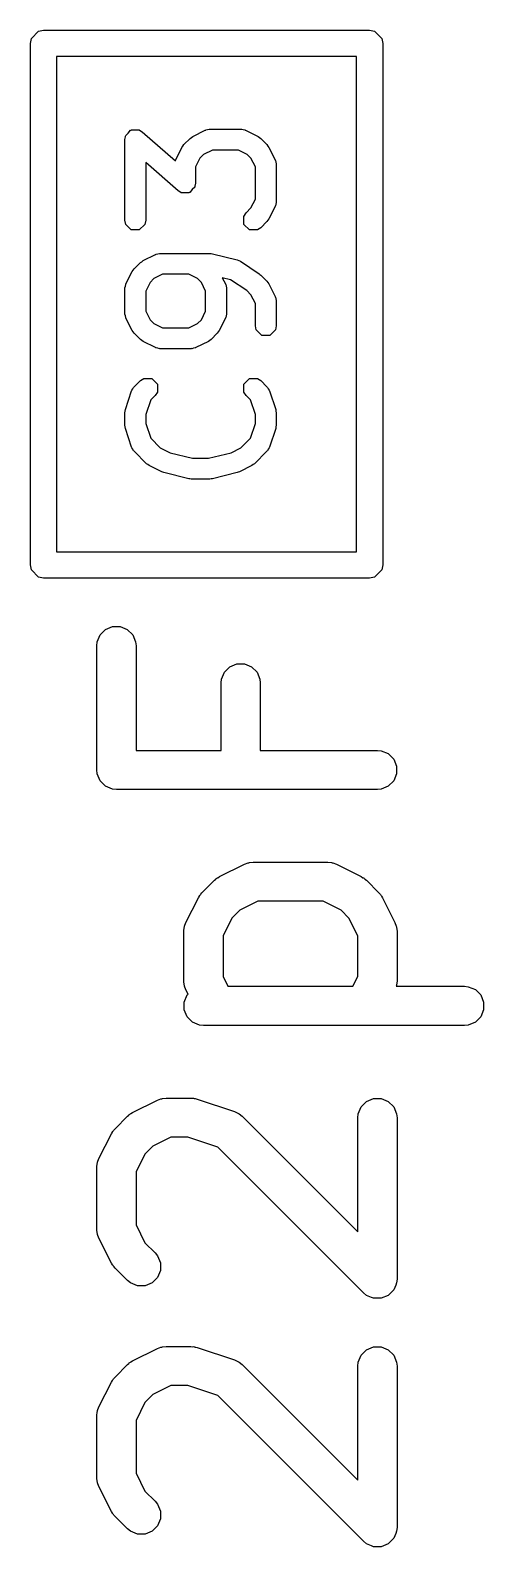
# Model space of a CAD drawing. Extents: x 1.56 to 6.49, y -4.6 to -1.37.
# Drawn here: x 2.8238 to 2.8922, y -3.5576 to -3.3287 of the extents above; entities that cross this region are included whole.
import ezdxf

# ---------------------------------------------------------------- set-up
doc = ezdxf.new("R2010")
doc.units = 0
doc.header["$MEASUREMENT"] = 0
doc.layers.add('BLACK', color=7, linetype='CONTINUOUS')

msp = doc.modelspace()

# ---------------------------------------------------------------- linework, layer by layer
at = {"layer": 'BLACK', "linetype": 'CONTINUOUS'}
for p, q in [((2.82382, -3.33071), (2.82397, -3.32996)), ((2.82397, -3.32996), (2.82503, -3.32889)), ((2.82503, -3.32889), (2.82579, -3.32874)), ((2.82579, -3.32874), (2.875, -3.32874)), ((2.875, -3.32874), (2.87575, -3.32889)), ((2.87575, -3.32889), (2.87682, -3.32996)), ((2.87682, -3.32996), (2.87697, -3.33071)), ((2.82382, -3.40945), (2.82382, -3.33071)), ((2.82776, -3.33268), (2.82776, -3.40748)), ((2.87303, -3.33268), (2.82776, -3.33268)), ((2.87303, -3.40748), (2.87303, -3.33268)), ((2.87697, -3.33071), (2.87697, -3.40945)), ((2.83859, -3.34424), (2.83895, -3.34383)), ((2.83895, -3.34383), (2.83901, -3.34382)), ((2.83901, -3.34382), (2.83905, -3.34378)), ((2.83905, -3.34378), (2.8396, -3.34378)), ((2.8396, -3.34378), (2.84016, -3.34375)), ((2.84016, -3.34375), (2.84022, -3.34378)), ((2.84022, -3.34378), (2.84025, -3.34378)), ((2.84025, -3.34378), (2.8403, -3.34383)), ((2.8403, -3.34383), (2.84069, -3.34405)), ((2.84069, -3.34405), (2.84569, -3.34843)), ((2.84832, -3.34477), (2.8502, -3.34383)), ((2.8502, -3.34383), (2.85027, -3.34381)), ((2.85027, -3.34381), (2.8503, -3.34378)), ((2.8503, -3.34378), (2.85054, -3.34373)), ((2.85054, -3.34373), (2.85079, -3.34367)), ((2.85079, -3.34367), (2.85082, -3.34368)), ((2.85082, -3.34368), (2.8509, -3.34366)), ((2.8509, -3.34366), (2.85559, -3.34366)), ((2.85559, -3.34366), (2.85566, -3.34368)), ((2.85566, -3.34368), (2.8557, -3.34367)), ((2.8557, -3.34367), (2.85594, -3.34373)), ((2.85594, -3.34373), (2.85619, -3.34378)), ((2.85619, -3.34378), (2.85622, -3.34381)), ((2.85622, -3.34381), (2.85629, -3.34383)), ((2.85629, -3.34383), (2.85817, -3.34477)), ((2.83808, -3.34524), (2.83816, -3.3448)), ((2.83808, -3.35742), (2.83808, -3.34524)), ((2.83816, -3.34473), (2.83818, -3.34471)), ((2.83816, -3.3448), (2.83816, -3.34473)), ((2.83818, -3.34471), (2.8382, -3.34464)), ((2.8382, -3.34464), (2.83859, -3.34424)), ((2.84574, -3.34828), (2.84668, -3.34641)), ((2.84668, -3.34641), (2.84683, -3.34621)), ((2.84683, -3.34621), (2.84697, -3.346)), ((2.84697, -3.346), (2.84791, -3.34506)), ((2.84791, -3.34506), (2.84812, -3.34492)), ((2.84812, -3.34492), (2.84832, -3.34477)), ((2.85817, -3.34477), (2.85837, -3.34492)), ((2.85837, -3.34492), (2.85858, -3.34506)), ((2.85858, -3.34506), (2.85951, -3.346)), ((2.85951, -3.346), (2.85965, -3.34621)), ((2.85965, -3.34621), (2.85981, -3.34641)), ((2.85981, -3.34641), (2.86075, -3.34828)), ((2.84611, -3.35298), (2.84123, -3.34871)), ((2.84123, -3.34871), (2.84123, -3.35742)), ((2.84569, -3.34843), (2.8457, -3.34838)), ((2.8457, -3.34838), (2.84572, -3.34836)), ((2.84572, -3.34836), (2.84574, -3.34828)), ((2.84938, -3.34805), (2.84873, -3.34936)), ((2.84996, -3.34747), (2.84938, -3.34805)), ((2.85127, -3.34681), (2.84996, -3.34747)), ((2.85522, -3.34681), (2.85127, -3.34681)), ((2.85653, -3.34747), (2.85522, -3.34681)), ((2.8571, -3.34805), (2.85653, -3.34747)), ((2.85776, -3.34936), (2.8571, -3.34805)), ((2.86075, -3.34828), (2.86077, -3.34836)), ((2.86077, -3.34836), (2.86079, -3.34838)), ((2.86079, -3.34838), (2.86084, -3.34863)), ((2.86084, -3.34863), (2.86091, -3.34888)), ((2.84873, -3.34936), (2.84873, -3.3518)), ((2.85776, -3.35424), (2.85776, -3.34936)), ((2.86091, -3.34888), (2.8609, -3.34891)), ((2.8609, -3.34891), (2.86091, -3.34899)), ((2.86091, -3.34899), (2.86091, -3.35461)), ((2.8465, -3.35321), (2.84611, -3.35298)), ((2.84655, -3.35325), (2.8465, -3.35321)), ((2.84658, -3.35325), (2.84655, -3.35325)), ((2.84665, -3.35329), (2.84658, -3.35325)), ((2.8472, -3.35325), (2.84665, -3.35329)), ((2.84775, -3.35325), (2.8472, -3.35325)), ((2.84779, -3.35322), (2.84775, -3.35325)), ((2.84785, -3.35321), (2.84779, -3.35322)), ((2.84821, -3.35279), (2.84785, -3.35321)), ((2.84861, -3.3524), (2.84821, -3.35279)), ((2.84862, -3.35233), (2.84861, -3.3524)), ((2.84864, -3.3523), (2.84862, -3.35233)), ((2.84873, -3.3518), (2.84864, -3.35224)), ((2.84864, -3.35224), (2.84864, -3.3523)), ((2.85635, -3.35631), (2.8571, -3.35555)), ((2.8571, -3.35555), (2.85776, -3.35424)), ((2.86075, -3.35532), (2.85981, -3.35719)), ((2.86077, -3.35524), (2.86075, -3.35532)), ((2.86079, -3.35521), (2.86077, -3.35524)), ((2.86084, -3.35497), (2.86079, -3.35521)), ((2.86091, -3.35472), (2.86084, -3.35497)), ((2.86091, -3.35461), (2.8609, -3.35469)), ((2.8609, -3.35469), (2.86091, -3.35472)), ((2.8382, -3.35803), (2.83808, -3.35742)), ((2.84123, -3.35742), (2.84111, -3.35803)), ((2.85601, -3.35682), (2.85635, -3.35631)), ((2.85601, -3.35803), (2.85601, -3.35682)), ((2.85951, -3.3576), (2.85858, -3.35854)), ((2.85965, -3.35739), (2.85951, -3.3576)), ((2.85981, -3.35719), (2.85965, -3.35739)), ((2.83905, -3.35888), (2.8382, -3.35803)), ((2.84025, -3.35888), (2.83905, -3.35888)), ((2.84111, -3.35803), (2.84025, -3.35888)), ((2.85686, -3.35888), (2.85601, -3.35803)), ((2.85806, -3.35888), (2.85686, -3.35888)), ((2.85858, -3.35854), (2.85806, -3.35888)), ((2.8428, -3.36253), (2.84305, -3.36248)), ((2.84305, -3.36248), (2.84329, -3.36241)), ((2.84329, -3.36241), (2.84332, -3.36243)), ((2.84332, -3.36243), (2.8434, -3.36241)), ((2.8434, -3.36241), (2.8509, -3.36241)), ((2.8509, -3.36241), (2.85109, -3.36245)), ((2.85109, -3.36245), (2.85128, -3.36246)), ((2.85128, -3.36246), (2.85503, -3.3634)), ((2.83934, -3.36496), (2.83948, -3.36475)), ((2.83948, -3.36475), (2.84041, -3.36381)), ((2.84041, -3.36381), (2.84062, -3.36367)), ((2.84062, -3.36367), (2.84082, -3.36351)), ((2.84082, -3.36351), (2.8427, -3.36258)), ((2.8427, -3.36258), (2.84277, -3.36256)), ((2.84277, -3.36256), (2.8428, -3.36253)), ((2.85503, -3.3634), (2.85527, -3.36351)), ((2.85527, -3.36351), (2.85552, -3.36361)), ((2.85552, -3.36361), (2.85834, -3.36549)), ((2.83822, -3.36711), (2.83824, -3.36703)), ((2.83824, -3.36703), (2.83918, -3.36516)), ((2.83918, -3.36516), (2.83934, -3.36496)), ((2.84188, -3.36679), (2.84123, -3.36811)), ((2.84246, -3.36622), (2.84188, -3.36679)), ((2.84377, -3.36556), (2.84246, -3.36622)), ((2.84772, -3.36556), (2.84377, -3.36556)), ((2.84903, -3.36622), (2.84772, -3.36556)), ((2.84961, -3.36679), (2.84903, -3.36622)), ((2.85026, -3.36811), (2.84961, -3.36679)), ((2.854, -3.36638), (2.85277, -3.36608)), ((2.85277, -3.36608), (2.85325, -3.36703)), ((2.85325, -3.36703), (2.85327, -3.36711)), ((2.85646, -3.36802), (2.854, -3.36638)), ((2.85834, -3.36549), (2.85845, -3.3656)), ((2.85845, -3.3656), (2.85858, -3.36568)), ((2.85858, -3.36568), (2.85951, -3.36662)), ((2.85951, -3.36662), (2.85965, -3.36683)), ((2.85965, -3.36683), (2.85981, -3.36703)), ((2.85981, -3.36703), (2.86075, -3.36891)), ((2.83808, -3.36762), (2.83815, -3.36738)), ((2.83809, -3.36766), (2.83808, -3.36762)), ((2.83808, -3.36774), (2.83809, -3.36766)), ((2.83808, -3.37148), (2.83808, -3.36774)), ((2.83815, -3.36738), (2.8382, -3.36713)), ((2.8382, -3.36713), (2.83822, -3.36711)), ((2.84123, -3.36811), (2.84123, -3.37111)), ((2.85026, -3.37111), (2.85026, -3.36811)), ((2.85327, -3.36711), (2.85329, -3.36713)), ((2.85329, -3.36713), (2.85334, -3.36738)), ((2.85334, -3.36738), (2.85341, -3.36762)), ((2.85341, -3.36762), (2.8534, -3.36766)), ((2.8534, -3.36766), (2.85341, -3.36774)), ((2.85341, -3.36774), (2.85341, -3.37148)), ((2.8571, -3.36867), (2.85646, -3.36802)), ((2.85776, -3.36998), (2.8571, -3.36867)), ((2.86075, -3.36891), (2.86077, -3.36898)), ((2.86077, -3.36898), (2.86079, -3.36901)), ((2.86079, -3.36901), (2.86084, -3.36925)), ((2.86084, -3.36925), (2.86091, -3.3695)), ((2.83809, -3.37156), (2.83808, -3.37148)), ((2.83808, -3.3716), (2.83809, -3.37156)), ((2.83815, -3.37184), (2.83808, -3.3716)), ((2.84123, -3.37111), (2.84188, -3.37243)), ((2.84961, -3.37243), (2.85026, -3.37111)), ((2.85341, -3.3716), (2.85334, -3.37184)), ((2.85341, -3.37148), (2.8534, -3.37156)), ((2.8534, -3.37156), (2.85341, -3.3716)), ((2.85776, -3.37336), (2.85776, -3.36998)), ((2.86091, -3.3695), (2.8609, -3.36953)), ((2.8609, -3.36953), (2.86091, -3.36961)), ((2.86091, -3.36961), (2.86091, -3.37336)), ((2.8382, -3.37209), (2.83815, -3.37184)), ((2.83822, -3.37211), (2.8382, -3.37209)), ((2.83824, -3.37219), (2.83822, -3.37211)), ((2.83918, -3.37406), (2.83824, -3.37219)), ((2.84188, -3.37243), (2.84246, -3.373)), ((2.84246, -3.373), (2.84377, -3.37366)), ((2.84377, -3.37366), (2.84772, -3.37366)), ((2.84772, -3.37366), (2.84903, -3.373)), ((2.84903, -3.373), (2.84961, -3.37243)), ((2.85325, -3.37219), (2.85231, -3.37406)), ((2.85327, -3.37211), (2.85325, -3.37219)), ((2.85329, -3.37209), (2.85327, -3.37211)), ((2.85334, -3.37184), (2.85329, -3.37209)), ((2.85788, -3.37396), (2.85776, -3.37336)), ((2.85873, -3.37481), (2.85788, -3.37396)), ((2.86079, -3.37396), (2.85994, -3.37481)), ((2.86091, -3.37336), (2.86079, -3.37396)), ((2.83934, -3.37426), (2.83918, -3.37406)), ((2.83948, -3.37447), (2.83934, -3.37426)), ((2.84041, -3.37541), (2.83948, -3.37447)), ((2.84062, -3.37555), (2.84041, -3.37541)), ((2.84082, -3.37571), (2.84062, -3.37555)), ((2.8427, -3.37664), (2.84082, -3.37571)), ((2.85067, -3.37571), (2.84879, -3.37664)), ((2.85087, -3.37555), (2.85067, -3.37571)), ((2.85108, -3.37541), (2.85087, -3.37555)), ((2.85201, -3.37447), (2.85108, -3.37541)), ((2.85215, -3.37426), (2.85201, -3.37447)), ((2.85231, -3.37406), (2.85215, -3.37426)), ((2.85994, -3.37481), (2.85873, -3.37481)), ((2.84277, -3.37666), (2.8427, -3.37664)), ((2.8428, -3.37669), (2.84277, -3.37666)), ((2.84305, -3.37674), (2.8428, -3.37669)), ((2.84329, -3.37681), (2.84305, -3.37674)), ((2.84332, -3.37679), (2.84329, -3.37681)), ((2.8434, -3.37681), (2.84332, -3.37679)), ((2.84809, -3.37681), (2.8434, -3.37681)), ((2.84817, -3.37679), (2.84809, -3.37681)), ((2.8482, -3.37681), (2.84817, -3.37679)), ((2.84844, -3.37674), (2.8482, -3.37681)), ((2.84869, -3.37669), (2.84844, -3.37674)), ((2.84872, -3.37666), (2.84869, -3.37669)), ((2.84879, -3.37664), (2.84872, -3.37666)), ((2.83909, -3.38317), (2.83913, -3.3831)), ((2.83913, -3.38307), (2.83927, -3.38286)), ((2.83913, -3.3831), (2.83913, -3.38307)), ((2.83927, -3.38286), (2.8394, -3.38264)), ((2.8394, -3.38264), (2.83943, -3.38262)), ((2.83943, -3.38262), (2.83948, -3.38256)), ((2.83948, -3.38256), (2.84041, -3.38162)), ((2.84041, -3.38162), (2.84092, -3.38128)), ((2.84092, -3.38128), (2.84213, -3.38128)), ((2.84213, -3.38128), (2.84298, -3.38213)), ((2.84298, -3.38213), (2.84298, -3.38334)), ((2.85601, -3.38213), (2.85686, -3.38128)), ((2.85601, -3.38334), (2.85601, -3.38213)), ((2.85686, -3.38128), (2.85806, -3.38128)), ((2.85806, -3.38128), (2.85858, -3.38162)), ((2.85858, -3.38162), (2.85951, -3.38256)), ((2.85951, -3.38256), (2.85956, -3.38262)), ((2.85956, -3.38262), (2.85959, -3.38264)), ((2.85959, -3.38264), (2.85971, -3.38286)), ((2.85971, -3.38286), (2.85985, -3.38307)), ((2.85985, -3.38307), (2.85985, -3.3831)), ((2.85985, -3.3831), (2.85989, -3.38317)), ((2.83816, -3.38598), (2.83909, -3.38317)), ((2.84197, -3.38452), (2.84123, -3.38674)), ((2.84264, -3.38385), (2.84197, -3.38452)), ((2.84298, -3.38334), (2.84264, -3.38385)), ((2.85635, -3.38385), (2.85601, -3.38334)), ((2.85702, -3.38452), (2.85635, -3.38385)), ((2.85776, -3.38674), (2.85702, -3.38452)), ((2.85989, -3.38317), (2.86083, -3.38598)), ((2.83808, -3.38648), (2.83813, -3.38624)), ((2.83808, -3.38836), (2.83808, -3.38648)), ((2.83813, -3.38624), (2.83816, -3.38598)), ((2.84123, -3.38674), (2.84123, -3.3881)), ((2.85776, -3.3881), (2.85776, -3.38674)), ((2.86083, -3.38598), (2.86086, -3.38624)), ((2.86086, -3.38624), (2.86091, -3.38648)), ((2.86091, -3.38648), (2.86091, -3.38836)), ((2.83813, -3.38861), (2.83808, -3.38836)), ((2.83816, -3.38886), (2.83813, -3.38861)), ((2.83909, -3.39167), (2.83816, -3.38886)), ((2.84123, -3.3881), (2.84197, -3.39032)), ((2.85702, -3.39032), (2.85776, -3.3881)), ((2.86083, -3.38886), (2.85989, -3.39167)), ((2.86086, -3.38861), (2.86083, -3.38886)), ((2.86091, -3.38836), (2.86086, -3.38861)), ((2.83913, -3.39174), (2.83909, -3.39167)), ((2.83913, -3.39177), (2.83913, -3.39174)), ((2.83927, -3.39198), (2.83913, -3.39177)), ((2.8394, -3.3922), (2.83927, -3.39198)), ((2.83943, -3.39222), (2.8394, -3.3922)), ((2.83948, -3.39228), (2.83943, -3.39222)), ((2.84197, -3.39032), (2.8434, -3.39175)), ((2.8434, -3.39175), (2.84489, -3.3925)), ((2.8541, -3.3925), (2.85559, -3.39175)), ((2.85559, -3.39175), (2.85702, -3.39032)), ((2.85956, -3.39222), (2.85951, -3.39228)), ((2.85959, -3.3922), (2.85956, -3.39222)), ((2.85971, -3.39198), (2.85959, -3.3922)), ((2.85985, -3.39177), (2.85971, -3.39198)), ((2.85989, -3.39167), (2.85985, -3.39174)), ((2.85985, -3.39174), (2.85985, -3.39177)), ((2.84135, -3.39416), (2.83948, -3.39228)), ((2.84156, -3.3943), (2.84135, -3.39416)), ((2.84176, -3.39445), (2.84156, -3.3943)), ((2.84363, -3.39539), (2.84176, -3.39445)), ((2.84489, -3.3925), (2.84828, -3.39334)), ((2.84828, -3.39334), (2.85071, -3.39334)), ((2.85071, -3.39334), (2.8541, -3.3925)), ((2.85723, -3.39445), (2.85535, -3.39539)), ((2.85743, -3.3943), (2.85723, -3.39445)), ((2.85764, -3.39416), (2.85743, -3.3943)), ((2.85951, -3.39228), (2.85764, -3.39416)), ((2.8438, -3.39544), (2.84363, -3.39539)), ((2.84396, -3.39551), (2.8438, -3.39544)), ((2.84771, -3.39645), (2.84396, -3.39551)), ((2.8479, -3.39646), (2.84771, -3.39645)), ((2.84809, -3.39649), (2.8479, -3.39646)), ((2.8509, -3.39649), (2.84809, -3.39649)), ((2.85109, -3.39646), (2.8509, -3.39649)), ((2.85128, -3.39645), (2.85109, -3.39646)), ((2.85503, -3.39551), (2.85128, -3.39645)), ((2.85519, -3.39544), (2.85503, -3.39551)), ((2.85535, -3.39539), (2.85519, -3.39544)), ((2.82776, -3.40748), (2.87303, -3.40748)), ((2.82397, -3.4102), (2.82382, -3.40945)), ((2.82503, -3.41127), (2.82397, -3.4102)), ((2.87682, -3.4102), (2.87575, -3.41127)), ((2.87697, -3.40945), (2.87682, -3.4102)), ((2.82579, -3.41142), (2.82503, -3.41127)), ((2.875, -3.41142), (2.82579, -3.41142)), ((2.87575, -3.41127), (2.875, -3.41142)), ((2.83435, -3.41999), (2.83516, -3.41918)), ((2.83516, -3.41918), (2.83623, -3.41874)), ((2.83623, -3.41874), (2.83738, -3.41874)), ((2.83738, -3.41874), (2.83844, -3.41918)), ((2.83844, -3.41918), (2.83926, -3.41999)), ((2.83385, -3.42163), (2.83391, -3.42106)), ((2.83385, -3.44038), (2.83385, -3.42163)), ((2.83391, -3.42106), (2.83435, -3.41999)), ((2.83926, -3.41999), (2.8397, -3.42106)), ((2.8397, -3.42106), (2.83976, -3.42163)), ((2.83976, -3.42163), (2.83976, -3.43743)), ((2.85266, -3.42668), (2.8531, -3.42562)), ((2.8531, -3.42562), (2.85391, -3.4248)), ((2.85391, -3.4248), (2.85498, -3.42436)), ((2.85498, -3.42436), (2.85613, -3.42436)), ((2.85613, -3.42436), (2.85719, -3.4248)), ((2.85719, -3.4248), (2.85801, -3.42562)), ((2.85801, -3.42562), (2.85845, -3.42668)), ((2.8526, -3.42726), (2.85266, -3.42668)), ((2.8526, -3.43743), (2.8526, -3.42726)), ((2.85845, -3.42668), (2.8585, -3.42726)), ((2.8585, -3.42726), (2.8585, -3.43743)), ((2.83976, -3.43743), (2.8526, -3.43743)), ((2.8585, -3.43743), (2.87617, -3.43743)), ((2.87617, -3.43743), (2.87675, -3.43749)), ((2.87675, -3.43749), (2.87781, -3.43793)), ((2.87781, -3.43793), (2.87863, -3.43874)), ((2.87863, -3.43874), (2.87907, -3.43981)), ((2.87907, -3.43981), (2.87907, -3.44096)), ((2.83391, -3.44096), (2.83385, -3.44038)), ((2.83435, -3.44202), (2.83391, -3.44096)), ((2.83516, -3.44284), (2.83435, -3.44202)), ((2.87863, -3.44202), (2.87781, -3.44284)), ((2.87907, -3.44096), (2.87863, -3.44202)), ((2.83623, -3.44328), (2.83516, -3.44284)), ((2.8368, -3.44334), (2.83623, -3.44328)), ((2.87617, -3.44334), (2.8368, -3.44334)), ((2.87675, -3.44328), (2.87617, -3.44334)), ((2.87781, -3.44284), (2.87675, -3.44328)), ((2.85236, -3.45649), (2.85611, -3.45461)), ((2.85611, -3.45461), (2.85665, -3.45441)), ((2.85665, -3.45441), (2.85675, -3.4544)), ((2.85675, -3.4544), (2.85685, -3.45436)), ((2.85685, -3.45436), (2.85743, -3.4543)), ((2.85743, -3.4543), (2.86867, -3.4543)), ((2.86867, -3.4543), (2.86925, -3.45436)), ((2.86925, -3.45436), (2.86935, -3.4544)), ((2.86935, -3.4544), (2.86945, -3.45441)), ((2.86945, -3.45441), (2.87, -3.45461)), ((2.87, -3.45461), (2.87374, -3.45649)), ((2.84971, -3.45892), (2.85159, -3.45704)), ((2.85159, -3.45704), (2.85182, -3.45686)), ((2.85182, -3.45686), (2.85187, -3.4568)), ((2.85187, -3.4568), (2.85196, -3.45674)), ((2.85196, -3.45674), (2.85204, -3.45667)), ((2.85204, -3.45667), (2.85211, -3.45665)), ((2.85211, -3.45665), (2.85236, -3.45649)), ((2.87374, -3.45649), (2.87399, -3.45665)), ((2.87399, -3.45665), (2.87406, -3.45667)), ((2.87406, -3.45667), (2.87415, -3.45674)), ((2.87415, -3.45674), (2.87423, -3.4568)), ((2.87423, -3.4568), (2.87429, -3.45686)), ((2.87429, -3.45686), (2.87451, -3.45704)), ((2.87451, -3.45704), (2.87639, -3.45892)), ((2.84729, -3.46343), (2.84916, -3.45968)), ((2.84916, -3.45968), (2.84932, -3.45944)), ((2.84932, -3.45944), (2.84935, -3.45936)), ((2.84935, -3.45936), (2.84941, -3.45928)), ((2.84941, -3.45928), (2.84947, -3.45919)), ((2.84947, -3.45919), (2.84953, -3.45914)), ((2.84953, -3.45914), (2.84971, -3.45892)), ((2.85812, -3.46021), (2.85543, -3.46156)), ((2.86798, -3.46021), (2.85812, -3.46021)), ((2.87068, -3.46156), (2.86798, -3.46021)), ((2.87639, -3.45892), (2.87657, -3.45914)), ((2.87657, -3.45914), (2.87663, -3.45919)), ((2.87663, -3.45919), (2.87669, -3.45928)), ((2.87669, -3.45928), (2.87675, -3.45936)), ((2.87675, -3.45936), (2.87678, -3.45944)), ((2.87678, -3.45944), (2.87694, -3.45968)), ((2.87694, -3.45968), (2.87881, -3.46343)), ((2.85423, -3.46275), (2.85288, -3.46545)), ((2.85543, -3.46156), (2.85423, -3.46275)), ((2.87187, -3.46275), (2.87068, -3.46156)), ((2.87322, -3.46545), (2.87187, -3.46275)), ((2.84697, -3.46475), (2.84703, -3.46418)), ((2.84697, -3.47225), (2.84697, -3.46475)), ((2.84703, -3.46418), (2.84707, -3.46408)), ((2.84707, -3.46408), (2.84708, -3.46397)), ((2.84708, -3.46397), (2.84729, -3.46343)), ((2.85288, -3.46545), (2.85288, -3.47156)), ((2.87322, -3.47156), (2.87322, -3.46545)), ((2.87881, -3.46343), (2.87902, -3.46397)), ((2.87902, -3.46397), (2.87903, -3.46408)), ((2.87903, -3.46408), (2.87907, -3.46418)), ((2.87907, -3.46418), (2.87913, -3.46475)), ((2.87913, -3.46475), (2.87913, -3.47225)), ((2.84703, -3.47283), (2.84697, -3.47225)), ((2.85288, -3.47156), (2.85363, -3.47305)), ((2.87247, -3.47305), (2.87322, -3.47156)), ((2.87913, -3.47225), (2.87907, -3.47283)), ((2.84707, -3.47293), (2.84703, -3.47283)), ((2.84703, -3.47543), (2.84747, -3.47436)), ((2.84708, -3.47303), (2.84707, -3.47293)), ((2.84729, -3.47357), (2.84708, -3.47303)), ((2.84761, -3.47422), (2.84729, -3.47357)), ((2.84747, -3.47436), (2.84761, -3.47422)), ((2.85363, -3.47305), (2.87247, -3.47305)), ((2.87903, -3.47293), (2.87902, -3.47303)), ((2.87902, -3.47303), (2.87902, -3.47305)), ((2.87902, -3.47305), (2.8893, -3.47305)), ((2.87907, -3.47283), (2.87903, -3.47293)), ((2.8893, -3.47305), (2.88987, -3.47311)), ((2.88987, -3.47311), (2.89094, -3.47355)), ((2.89094, -3.47355), (2.89175, -3.47436)), ((2.89175, -3.47436), (2.89219, -3.47543)), ((2.84703, -3.47658), (2.84703, -3.47543)), ((2.84747, -3.47764), (2.84703, -3.47658)), ((2.89219, -3.47658), (2.89175, -3.47764)), ((2.89219, -3.47543), (2.89219, -3.47658)), ((2.84829, -3.47846), (2.84747, -3.47764)), ((2.84935, -3.4789), (2.84829, -3.47846)), ((2.84993, -3.47896), (2.84935, -3.4789)), ((2.8893, -3.47896), (2.84993, -3.47896)), ((2.88987, -3.4789), (2.8893, -3.47896)), ((2.89094, -3.47846), (2.88987, -3.4789)), ((2.89175, -3.47764), (2.89094, -3.47846)), ((2.83923, -3.49211), (2.84298, -3.49023)), ((2.84298, -3.49023), (2.84352, -3.49003)), ((2.84352, -3.49003), (2.84363, -3.49002)), ((2.84363, -3.49002), (2.84373, -3.48998)), ((2.84373, -3.48998), (2.8443, -3.48992)), ((2.8443, -3.48992), (2.84805, -3.48992)), ((2.84805, -3.48992), (2.84834, -3.48995)), ((2.84834, -3.48995), (2.84842, -3.48995)), ((2.84842, -3.48995), (2.84852, -3.48997)), ((2.84852, -3.48997), (2.84863, -3.48998)), ((2.84863, -3.48998), (2.8487, -3.49001)), ((2.8487, -3.49001), (2.84899, -3.49007)), ((2.84899, -3.49007), (2.85461, -3.49195)), ((2.87372, -3.49124), (2.87453, -3.49042)), ((2.87453, -3.49042), (2.8756, -3.48998)), ((2.8756, -3.48998), (2.87675, -3.48998)), ((2.87675, -3.48998), (2.87781, -3.49042)), ((2.87781, -3.49042), (2.87863, -3.49124)), ((2.83659, -3.49454), (2.83847, -3.49266)), ((2.83847, -3.49266), (2.83869, -3.49248)), ((2.83869, -3.49248), (2.83874, -3.49242)), ((2.83874, -3.49242), (2.83883, -3.49236)), ((2.83883, -3.49236), (2.83891, -3.4923)), ((2.83891, -3.4923), (2.83898, -3.49227)), ((2.83898, -3.49227), (2.83923, -3.49211)), ((2.85461, -3.49195), (2.85514, -3.49219)), ((2.85514, -3.49219), (2.85522, -3.49225)), ((2.85522, -3.49225), (2.85532, -3.4923)), ((2.85532, -3.4923), (2.85576, -3.49266)), ((2.85576, -3.49266), (2.87322, -3.51012)), ((2.87322, -3.49288), (2.87328, -3.4923)), ((2.87322, -3.51012), (2.87322, -3.49288)), ((2.87328, -3.4923), (2.87372, -3.49124)), ((2.87863, -3.49124), (2.87907, -3.4923)), ((2.87907, -3.4923), (2.87913, -3.49288)), ((2.87913, -3.49288), (2.87913, -3.51725)), ((2.83604, -3.4953), (2.83619, -3.49506)), ((2.83619, -3.49506), (2.83622, -3.49498)), ((2.83622, -3.49498), (2.83629, -3.4949)), ((2.83629, -3.4949), (2.83635, -3.49482)), ((2.83635, -3.49482), (2.8364, -3.49476)), ((2.8364, -3.49476), (2.83659, -3.49454)), ((2.83416, -3.49905), (2.83604, -3.4953)), ((2.8423, -3.49718), (2.84111, -3.49837)), ((2.845, -3.49583), (2.8423, -3.49718)), ((2.84757, -3.49583), (2.845, -3.49583)), ((2.85208, -3.49733), (2.84757, -3.49583)), ((2.87409, -3.51934), (2.85208, -3.49733)), ((2.83385, -3.50037), (2.83391, -3.4998)), ((2.83391, -3.4998), (2.83395, -3.4997)), ((2.83395, -3.4997), (2.83396, -3.4996)), ((2.83396, -3.4996), (2.83416, -3.49905)), ((2.84111, -3.49837), (2.83976, -3.50107)), ((2.83385, -3.50975), (2.83385, -3.50037)), ((2.83976, -3.50107), (2.83976, -3.50905)), ((2.83391, -3.51032), (2.83385, -3.50975)), ((2.83395, -3.51042), (2.83391, -3.51032)), ((2.83396, -3.51053), (2.83395, -3.51042)), ((2.83416, -3.51107), (2.83396, -3.51053)), ((2.83604, -3.51482), (2.83416, -3.51107)), ((2.83976, -3.50905), (2.84111, -3.51175)), ((2.84111, -3.51175), (2.84264, -3.51329)), ((2.84264, -3.51329), (2.84301, -3.51373)), ((2.83619, -3.51507), (2.83604, -3.51482)), ((2.83622, -3.51514), (2.83619, -3.51507)), ((2.83629, -3.51522), (2.83622, -3.51514)), ((2.83635, -3.51531), (2.83629, -3.51522)), ((2.8364, -3.51536), (2.83635, -3.51531)), ((2.83659, -3.51559), (2.8364, -3.51536)), ((2.83847, -3.51746), (2.83659, -3.51559)), ((2.84301, -3.51373), (2.84345, -3.5148)), ((2.84345, -3.5148), (2.84345, -3.51595)), ((2.83891, -3.51783), (2.83847, -3.51746)), ((2.83998, -3.51827), (2.83891, -3.51783)), ((2.84219, -3.51783), (2.84113, -3.51827)), ((2.84301, -3.51701), (2.84219, -3.51783)), ((2.84345, -3.51595), (2.84301, -3.51701)), ((2.87894, -3.51814), (2.87863, -3.51889)), ((2.87907, -3.51782), (2.87894, -3.51814)), ((2.87913, -3.51725), (2.87907, -3.51782)), ((2.84113, -3.51827), (2.83998, -3.51827)), ((2.87453, -3.5197), (2.87409, -3.51934)), ((2.87529, -3.52001), (2.87453, -3.5197)), ((2.8756, -3.52014), (2.87529, -3.52001)), ((2.87675, -3.52014), (2.8756, -3.52014)), ((2.8756, -3.52014), (2.8756, -3.52014)), ((2.87781, -3.5197), (2.87675, -3.52014)), ((2.87863, -3.51889), (2.87781, -3.5197)), ((2.83898, -3.52976), (2.83923, -3.5296)), ((2.83923, -3.5296), (2.84298, -3.52773)), ((2.84298, -3.52773), (2.84352, -3.52752)), ((2.84352, -3.52752), (2.84363, -3.52752)), ((2.84363, -3.52752), (2.84373, -3.52748)), ((2.84373, -3.52748), (2.8443, -3.52742)), ((2.8443, -3.52742), (2.84805, -3.52742)), ((2.84805, -3.52742), (2.84834, -3.52745)), ((2.84834, -3.52745), (2.84842, -3.52744)), ((2.84842, -3.52744), (2.84852, -3.52746)), ((2.84852, -3.52746), (2.84863, -3.52748)), ((2.84863, -3.52748), (2.8487, -3.52751)), ((2.8487, -3.52751), (2.84899, -3.52757)), ((2.84899, -3.52757), (2.85461, -3.52944)), ((2.85461, -3.52944), (2.85514, -3.52968)), ((2.87328, -3.5298), (2.87372, -3.52873)), ((2.87372, -3.52873), (2.87453, -3.52792)), ((2.87453, -3.52792), (2.8756, -3.52748)), ((2.8756, -3.52748), (2.87675, -3.52748)), ((2.87675, -3.52748), (2.87781, -3.52792)), ((2.87781, -3.52792), (2.87863, -3.52873)), ((2.87863, -3.52873), (2.87907, -3.5298)), ((2.83659, -3.53203), (2.83847, -3.53016)), ((2.83847, -3.53016), (2.83869, -3.52997)), ((2.83869, -3.52997), (2.83874, -3.52991)), ((2.83874, -3.52991), (2.83883, -3.52986)), ((2.83883, -3.52986), (2.83891, -3.52979)), ((2.83891, -3.52979), (2.83898, -3.52976)), ((2.85514, -3.52968), (2.85522, -3.52975)), ((2.85522, -3.52975), (2.85532, -3.52979)), ((2.85532, -3.52979), (2.85576, -3.53016)), ((2.85576, -3.53016), (2.87322, -3.54761)), ((2.87322, -3.53037), (2.87328, -3.5298)), ((2.87322, -3.54761), (2.87322, -3.53037)), ((2.87907, -3.5298), (2.87913, -3.53037)), ((2.87913, -3.53037), (2.87913, -3.55474)), ((2.83416, -3.53655), (2.83604, -3.5328)), ((2.83604, -3.5328), (2.83619, -3.53255)), ((2.83619, -3.53255), (2.83622, -3.53248)), ((2.83622, -3.53248), (2.83629, -3.5324)), ((2.83629, -3.5324), (2.83635, -3.53231)), ((2.83635, -3.53231), (2.8364, -3.53226)), ((2.8364, -3.53226), (2.83659, -3.53203)), ((2.845, -3.53332), (2.8423, -3.53467)), ((2.84757, -3.53332), (2.845, -3.53332)), ((2.85208, -3.53483), (2.84757, -3.53332)), ((2.84111, -3.53587), (2.83976, -3.53857)), ((2.8423, -3.53467), (2.84111, -3.53587)), ((2.87409, -3.55683), (2.85208, -3.53483)), ((2.83385, -3.53787), (2.83391, -3.53729)), ((2.83385, -3.54724), (2.83385, -3.53787)), ((2.83391, -3.53729), (2.83395, -3.5372)), ((2.83395, -3.5372), (2.83396, -3.53709)), ((2.83396, -3.53709), (2.83416, -3.53655)), ((2.83976, -3.53857), (2.83976, -3.54655)), ((2.83391, -3.54782), (2.83385, -3.54724)), ((2.83395, -3.54792), (2.83391, -3.54782)), ((2.83396, -3.54802), (2.83395, -3.54792)), ((2.83976, -3.54655), (2.84111, -3.54924)), ((2.83416, -3.54856), (2.83396, -3.54802)), ((2.83604, -3.55231), (2.83416, -3.54856)), ((2.84111, -3.54924), (2.84264, -3.55078)), ((2.83619, -3.55256), (2.83604, -3.55231)), ((2.84264, -3.55078), (2.84301, -3.55123)), ((2.84301, -3.55123), (2.84345, -3.55229)), ((2.84345, -3.55229), (2.84345, -3.55344)), ((2.83622, -3.55263), (2.83619, -3.55256)), ((2.83629, -3.55272), (2.83622, -3.55263)), ((2.83635, -3.5528), (2.83629, -3.55272)), ((2.8364, -3.55286), (2.83635, -3.5528)), ((2.83659, -3.55308), (2.8364, -3.55286)), ((2.83847, -3.55496), (2.83659, -3.55308)), ((2.84301, -3.55451), (2.84219, -3.55532)), ((2.84345, -3.55344), (2.84301, -3.55451)), ((2.87913, -3.55474), (2.87907, -3.55532)), ((2.83891, -3.55532), (2.83847, -3.55496)), ((2.83998, -3.55576), (2.83891, -3.55532)), ((2.84113, -3.55576), (2.83998, -3.55576)), ((2.84219, -3.55532), (2.84113, -3.55576)), ((2.87453, -3.5572), (2.87409, -3.55683)), ((2.87863, -3.55638), (2.87781, -3.5572)), ((2.87894, -3.55563), (2.87863, -3.55638)), ((2.87907, -3.55532), (2.87894, -3.55563)), ((2.87529, -3.55751), (2.87453, -3.5572)), ((2.8756, -3.55764), (2.87529, -3.55751)), ((2.87675, -3.55764), (2.8756, -3.55764)), ((2.8756, -3.55764), (2.8756, -3.55764)), ((2.87781, -3.5572), (2.87675, -3.55764))]:
    msp.add_line(p, q, dxfattribs=at)

doc.saveas('drawing.dxf')
